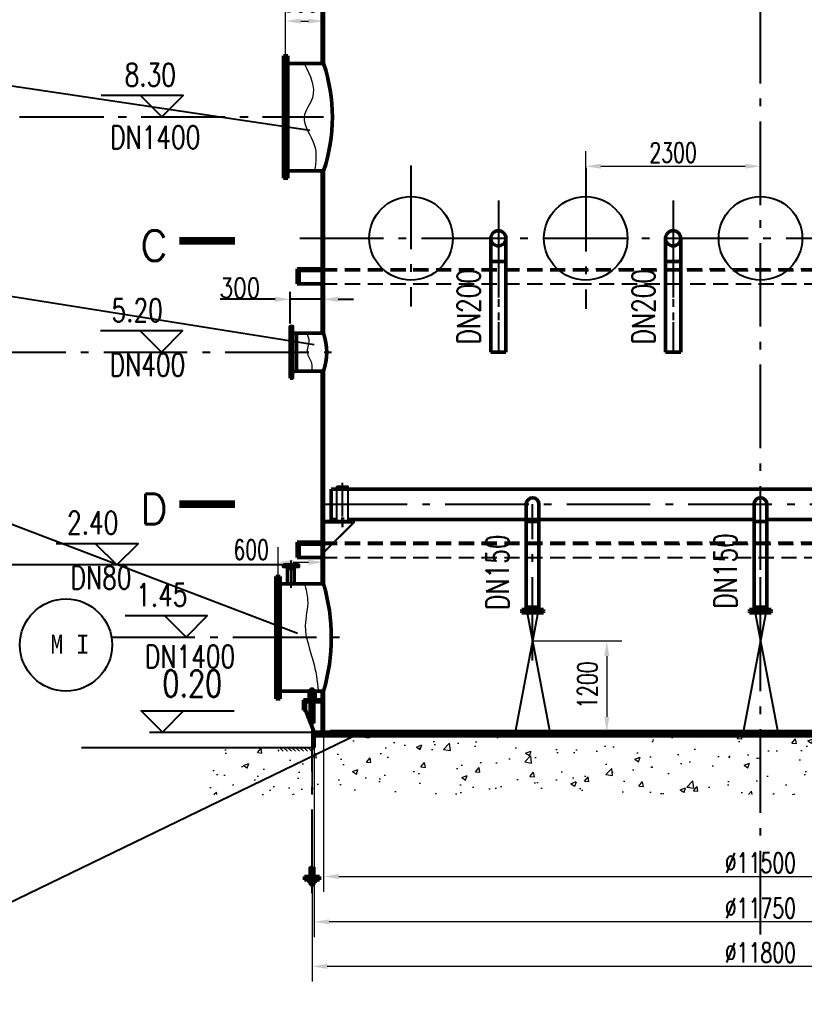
# Model space of a CAD drawing. Header units: inches. Extents: x 17 to 118917, y 16 to 84116.
# Drawn here: x 11226 to 21559, y 28216 to 41024 of the extents above; entities that cross this region are included whole.
import ezdxf
from ezdxf.enums import TextEntityAlignment as Align

# ---------------------------------------------------------------- set-up
doc = ezdxf.new("R2010")
doc.units = ezdxf.units.IN
doc.header["$MEASUREMENT"] = 0
for name, pattern in [('AUSGEZOGEN', [0]), ('MITTELLINIE', [3.4, 2.5, -0.3, 0.3, -0.3]), ('STRICHLI2', [0.3, 0.2, -0.1]), ('STRICHPKT2', [1.6, 1.1, -0.2, 0.1, -0.2])]:
    doc.linetypes.add(name, pattern=pattern)
doc.layers.get('DEFPOINTS').update_dxf_attribs({"color": 6})
for name, color, linetype in [('01KOMP', 4, 'AUSGEZOGEN'), ('01TEXT', 4, 'Continuous'), ('02ACHSE', 3, 'STRICHPKT2'), ('02BEMASS', 3, 'AUSGEZOGEN'), ('02TEXT', 3, 'AUSGEZOGEN'), ('03KOMP', 2, 'STRICHLI2'), ('D', 4, 'Continuous'), ('MITTE02', 3, 'MITTELLINIE')]:
    doc.layers.add(name, color=color, linetype=linetype)
for name, color, linetype, lineweight in [('05KOMP', 1, 'AUSGEZOGEN', 50), ('2', 1, 'Continuous', 50), ('细实线', 4, 'Continuous', 20)]:
    doc.layers.add(name, color=color, linetype=linetype, lineweight=lineweight)
doc.styles.add('HYS', font='romans.shx', dxfattribs={"width": 0.85, "bigfont": 'tcc_hzdx.shx'})
doc.styles.add('HZ', font='txt.shx', dxfattribs={"width": 0.8, "bigfont": 'hzdx.shx'})
doc.styles.add('HZA', font='romans.shx', dxfattribs={"width": 0.75, "bigfont": 'tcc_hzdx.shx'})
doc.styles.add('SIMP1', font='romans.shx', dxfattribs={"width": 0.7, "bigfont": 'hzdx.shx'})
doc.dimstyles.new('ISO-25', dxfattribs={"dimtxt": 220, "dimasz": 200, "dimexe": 100, "dimexo": 0.625, "dimgap": 20, "dimtad": 1, "dimdec": 1, "dimtxsty": 'HZ', "dimcen": 2.5, "dimadec": 0, "dimazin": 0, "dimtfac": 1, "dimtdec": 1, "dimtmove": 0, "dimatfit": 3, "dimfxl": 0, "dimarcsym": 0})
doc.dimstyles.new('STANDARD$0', dxfattribs={"dimtxt": 260, "dimasz": 200, "dimexe": 200, "dimexo": 0, "dimgap": 50, "dimtad": 1, "dimdec": 0, "dimdsep": 46, "dimtxsty": 'SIMP1', "dimcen": 100, "dimclrd": 3, "dimclre": 3, "dimclrt": 3, "dimadec": 0, "dimazin": 0, "dimtfac": 1, "dimtdec": 0, "dimtix": 1, "dimtofl": 0, "dimtmove": 2, "dimatfit": 3, "dimfxl": 0, "dimtolj": 1, "dimtzin": 0, "dimlwd": 15, "dimlwe": 15, "dimarcsym": 0})
pattern_1 = [(50, (-1375203.13, -741039.9), (717.26018, -62.75213), [75, -825]), (355, (-1375203.1, -741039.9), (-138.75133, 752.19213), [60, -660]), (100.4514, (-1375143.36, -741045.14), (578.50938, 689.43954), [63.7402, -701.1421]), (46.1842, (-1375203.1, -740839.9), (1067.24105, -165.519), [112.5, -1237.5]), (96.6356, (-1375114.2, -740853.7), (934.6627, 974.1179), [95.6103, -1051.713]), (351.1842, (-1375203.1, -740839.9), (934.66195, 974.1186), [90, -990]), (21, (-1375103.13, -740889.9), (596.90705, -402.6189), [75, -825]), (326, (-1375103.1, -740889.9), (243.31533, 725.15005), [60, -660]), (71.4514, (-1375053.4, -740923.46), (840.22263, 322.5305), [63.7402, -701.1421]), (37.5, (-1375203.13, -741039.9), (12.159855, 332.893854), [0, -652, 0, -670, 0, -662.5]), (7.5, (-1375203.13, -741039.9), (263.06954, 394.41171), [0, -382, 0, -637, 0, -252.5]), (327.5, (-1375426.13, -741039.9), (533.822436, -22.55487), [0, -250, 0, -780, 0, -1035]), (317.5, (-1375526.13, -741039.9), (583.18617, 100.10498), [0, -325, 0, -518, 0, -735])]

# ---------------------------------------------------------------- blocks, each defined once
blk = doc.blocks.new('*D64')
at = {"color": 3, "lineweight": 15}
for p, q in [((15077, 29526), (15077, 28361)), ((26882, 29526), (26882, 28361)), ((26682, 28561), (15277, 28561))]:
    blk.add_line(p, q, dxfattribs=at)
at = {"color": 3}
for points in [[(15277, 28594), (15277, 28527), (15077, 28561)], [(26682, 28594), (26682, 28527), (26882, 28561)]]:
    blk.add_solid(points, dxfattribs=at)
at = {"layer": 'DEFPOINTS', "color": 0}
for p in [(15077, 29526), (26882, 29526), (15077, 28561)]:
    blk.add_point(p, dxfattribs=at)
at = {"color": 3, "insert": (20979, 28741), "char_height": 260, "attachment_point": 5, "style": 'SIMP1'}
blk.add_mtext('\\A1;%%c11800', dxfattribs=at)
blk = doc.blocks.new('*D65')
at = {"color": 3, "lineweight": 15}
for p, q in [((15104, 31444), (15104, 28947)), ((26854, 31444), (26854, 28947)), ((26654, 29147), (15304, 29147))]:
    blk.add_line(p, q, dxfattribs=at)
at = {"color": 3}
for points in [[(15304, 29180), (15304, 29113), (15104, 29147)], [(26654, 29180), (26654, 29113), (26854, 29147)]]:
    blk.add_solid(points, dxfattribs=at)
at = {"layer": 'DEFPOINTS', "color": 0}
for p in [(15104, 31444), (26854, 31444), (15104, 29147)]:
    blk.add_point(p, dxfattribs=at)
at = {"color": 3, "insert": (20979, 29327), "char_height": 260, "attachment_point": 5, "style": 'SIMP1'}
blk.add_mtext('\\A1;%%c11750', dxfattribs=at)
blk = doc.blocks.new('*D31')
at = {"layer": '02TEXT', "color": 3, "lineweight": 15}
for p, q in [((18679, 38983), (18679, 39292)), ((20979, 38983), (20979, 39292)), ((18879, 39092), (20779, 39092))]:
    blk.add_line(p, q, dxfattribs=at)
at = {"layer": '02TEXT', "color": 3}
for points in [[(18879, 39126), (18879, 39059), (18679, 39092)], [(20779, 39126), (20779, 39059), (20979, 39092)]]:
    blk.add_solid(points, dxfattribs=at)
at = {"layer": 'DEFPOINTS', "color": 0}
for p in [(20979, 39092), (18679, 38983), (20979, 38983)]:
    blk.add_point(p, dxfattribs=at)
at = {"layer": '02TEXT', "color": 3, "insert": (19829, 39272), "char_height": 260, "attachment_point": 5, "style": 'SIMP1'}
blk.add_mtext('\\A1;2300', dxfattribs=at)
blk = doc.blocks.new('*D32')
at = {"layer": '02BEMASS', "color": 3, "lineweight": 15}
for p, q in [((14729, 40544), (14729, 41203)), ((15229, 40544), (15229, 41203)), ((14929, 41003), (15029, 41003))]:
    blk.add_line(p, q, dxfattribs=at)
at = {"layer": '02BEMASS', "color": 3}
for points in [[(14929, 41037), (14929, 40970), (14729, 41003)], [(15029, 41037), (15029, 40970), (15229, 41003)]]:
    blk.add_solid(points, dxfattribs=at)
at = {"layer": 'DEFPOINTS', "color": 0}
for p in [(15229, 41003), (14729, 40544), (15229, 40544)]:
    blk.add_point(p, dxfattribs=at)
at = {"layer": '02BEMASS', "color": 3, "insert": (14929, 41253), "char_height": 260, "attachment_point": 5, "style": 'SIMP1'}
blk.add_mtext('\\A1;500', dxfattribs=at)
blk = doc.blocks.new('*D33')
at = {"layer": 'DEFPOINTS', "color": 0}
for p in [(15221, 37341), (14791, 37023), (15221, 36933)]:
    blk.add_point(p, dxfattribs=at)
at = {"layer": '细实线', "color": 0, "lineweight": -2}
for p, q in [((14791, 37024), (14791, 37441)), ((15221, 36934), (15221, 37441)), ((14591, 37341), (13866, 37341)), ((15221, 37341), (14791, 37341)), ((15421, 37341), (15621, 37341))]:
    blk.add_line(p, q, dxfattribs=at)
at = {"layer": '细实线', "color": 0}
for points in [[(14591, 37374), (14591, 37307), (14791, 37341)], [(15421, 37374), (15421, 37307), (15221, 37341)]]:
    blk.add_solid(points, dxfattribs=at)
at = {"layer": '细实线', "color": 0, "insert": (14128, 37491), "char_height": 260, "attachment_point": 5, "style": 'HZ'}
blk.add_mtext('300', dxfattribs=at)
blk = doc.blocks.new('*D1')
at = {"color": 3, "lineweight": 15}
for p, q in [((14629, 32777), (14629, 34080)), ((15229, 33594), (15229, 34080)), ((14829, 33880), (15029, 33880))]:
    blk.add_line(p, q, dxfattribs=at)
at = {"color": 3}
for points in [[(14829, 33913), (14829, 33847), (14629, 33880)], [(15029, 33913), (15029, 33847), (15229, 33880)]]:
    blk.add_solid(points, dxfattribs=at)
at = {"layer": 'DEFPOINTS', "color": 0}
for p in [(15229, 33880), (15229, 33594), (14629, 32777)]:
    blk.add_point(p, dxfattribs=at)
at = {"color": 3, "insert": (14276, 34046), "char_height": 260, "attachment_point": 5, "style": 'SIMP1'}
blk.add_mtext('\\A1;600', dxfattribs=at)
blk = doc.blocks.new('*D2')
at = {"color": 3, "lineweight": 15}
for p, q in [((26729, 31904), (26729, 29544)), ((15229, 31644), (15229, 29544)), ((15429, 29744), (26529, 29744))]:
    blk.add_line(p, q, dxfattribs=at)
at = {"color": 3}
for points in [[(15429, 29777), (15429, 29710), (15229, 29744)], [(26529, 29777), (26529, 29710), (26729, 29744)]]:
    blk.add_solid(points, dxfattribs=at)
at = {"layer": 'DEFPOINTS', "color": 0}
for p in [(26729, 31904), (15229, 31644), (26729, 29744)]:
    blk.add_point(p, dxfattribs=at)
at = {"color": 3, "insert": (20979, 29924), "char_height": 260, "attachment_point": 5, "style": 'SIMP1'}
blk.add_mtext('\\A1;%%c11500', dxfattribs=at)
blk = doc.blocks.new('*D3')
at = {"color": 3, "lineweight": 15}
for p, q in [((17979, 32844), (19156, 32844)), ((18956, 32644), (18956, 31844)), ((20979, 31644), (18756, 31644))]:
    blk.add_line(p, q, dxfattribs=at)
at = {"color": 3}
for points in [[(18923, 32644), (18990, 32644), (18956, 32844)], [(18923, 31844), (18990, 31844), (18956, 31644)]]:
    blk.add_solid(points, dxfattribs=at)
at = {"layer": 'DEFPOINTS', "color": 0}
for p in [(17979, 32844), (18956, 31644), (20979, 31644)]:
    blk.add_point(p, dxfattribs=at)
at = {"color": 3, "insert": (18702, 32263), "char_height": 260, "attachment_point": 5, "rotation": 90, "style": 'SIMP1'}
blk.add_mtext('\\A1;1200', dxfattribs=at)

msp = doc.modelspace()

# ---------------------------------------------------------------- hatches: boundary and pattern name
at = {"layer": '02BEMASS'}
h = msp.add_hatch(dxfattribs=at)
h.set_pattern_fill('_U', color=256, scale=50, angle=45, style=0, pattern_type=0)
h.set_pattern_definition([(45, (-1139113.05, -723255.23), (-35.355339, 35.355339), [])])
h.paths.add_polyline_path([(14909.36823, 37743.59109), (14879.36823, 37743.59109), (14879.36823, 37543.59109), (14909.36823, 37543.59109)])
h = msp.add_hatch(dxfattribs=at)
h.set_pattern_fill('_U', color=256, scale=50, angle=315, style=0, pattern_type=0)
h.set_pattern_definition([(315, (-1139113.05, -723255.23), (35.355339, 35.355339), [])])
h.paths.add_polyline_path([(14909.36823, 37743.59109), (14909.36823, 37718.59109), (15209.36823, 37718.59109), (15209.36823, 37743.59109)])
h = msp.add_hatch(dxfattribs=at)
h.set_pattern_fill('_U', color=256, scale=50, angle=45, style=0, pattern_type=0)
h.set_pattern_definition([(45, (-1139113.05, -726855.23), (-35.355339, 35.355339), [])])
h.paths.add_polyline_path([(14909.36823, 34143.59109), (14879.36823, 34143.59109), (14879.36823, 33943.59109), (14909.36823, 33943.59109)])
h = msp.add_hatch(dxfattribs=at)
h.set_pattern_fill('_U', color=256, scale=50, angle=315, style=0, pattern_type=0)
h.set_pattern_definition([(315, (-1139113.05, -726855.23), (35.355339, 35.355339), [])])
h.paths.add_polyline_path([(14909.36823, 34143.59109), (14909.36823, 34118.59109), (15209.36823, 34118.59109), (15209.36823, 34143.59109)])
at = {"layer": 'D'}
h = msp.add_hatch(dxfattribs=at)
h.set_pattern_fill('ANSI31', color=256, scale=181.81818, style=0)
h.set_pattern_definition([(45, (264996.595, -61257.137), (-16.0706085, 16.0706085), [])])
h.paths.add_polyline_path([(14990.84525, 32068.17738), (14966.60282, 32068.17738), (14966.60282, 31931.81375), (14990.84525, 31931.81375)])
h = msp.add_hatch(dxfattribs=at)
h.set_pattern_fill('_U', color=256, scale=12.121212, angle=315, style=0, pattern_type=0)
h.set_pattern_definition([(315, (265115.376, -61310.426), (8.5709912, 8.5709912), [])])
h.paths.add_polyline_path([(15041.10165, 32068.17738), (14990.84525, 32068.17738), (14990.84525, 32043.80455), (15041.10165, 32043.80455)])
h.paths.add_polyline_path([(15112.71006, 32068.17738), (15112.71006, 32043.80455), (15210.23918, 32043.80455), (15210.23918, 32068.17738)])
h = msp.add_hatch(dxfattribs=at)
h.set_pattern_fill('_U', color=256, scale=12.121212, angle=45, style=0, pattern_type=0)
h.set_pattern_definition([(45, (265115.376, -61310.426), (-8.5709912, 8.5709912), [])])
h.paths.add_polyline_path([(15025.3907, 32086.3592), (15025.3907, 32068.17738), (15046.12753, 32068.17738), (15046.12753, 32086.3592)])
h.paths.add_polyline_path([(15107.68418, 32068.17738), (15128.421, 32068.17738), (15128.421, 32086.3592), (15107.68418, 32086.3592)])
at = {"layer": '细实线'}
h = msp.add_hatch(dxfattribs=at)
h.set_pattern_fill('ANSI31', color=256, scale=120, style=0)
h.set_pattern_definition([(45, (-1375203.132, -743699.027), (-10.60660172, 10.60660172), [])])
h.paths.add_polyline_path([(15354.36823, 31643.59114), (15104.36823, 31643.59114), (15104.36823, 31593.59114), (15354.36823, 31593.59114)])
h = msp.add_hatch(dxfattribs=at)
h.set_pattern_fill('AR-CONC', color=256, scale=100, style=0)
h.set_pattern_definition(pattern_1)
h.paths.add_polyline_path([(20979.36823, 30821.36534), (20979.36823, 31593.59114), (15104.36823, 31593.59114), (15104.36823, 31443.59114), (15076.90585, 31443.59114), (15076.90585, 30821.36534)])
h.paths.add_polyline_path([(13723.76659, 31443.59114), (13723.76659, 30821.36534), (15076.90585, 30821.36534), (15076.90585, 31443.59114)])
h = msp.add_hatch(dxfattribs=at)
h.set_pattern_fill('AR-CONC', color=256, scale=100, style=0)
h.set_pattern_definition(pattern_1)
h.paths.add_polyline_path([(26881.83062, 30821.36534), (26881.83062, 31443.59114), (26858.51648, 31443.59114), (26855.4053, 31593.59114), (20979.36823, 31593.59114), (20979.36823, 30821.36534)])
h.paths.add_polyline_path([(27481.69349, 30821.36534), (27481.69349, 31443.59114), (26881.83062, 31443.59114), (26881.83062, 30821.36534)])
h = msp.add_hatch(dxfattribs=at)
h.set_pattern_fill('ANSI31', color=256, scale=300, angle=90, style=0)
h.set_pattern_definition([(135, (-1375328.132, -743599.027), (-26.5165043, -26.5165043), [])])
h.paths.add_polyline_path([(15104.36823, 31393.59114), (15104.36823, 31443.59114), (14629.36823, 31443.59114), (14629.36823, 31393.59114)])

# ---------------------------------------------------------------- linework, layer by layer
at = {"ltscale": 1000}
for p, q in [((15404.37447, 34881.84817), (15554.37447, 34881.84817)), ((15404.37447, 34429.21189), (15404.37447, 34881.84817)), ((15554.37447, 34429.21189), (15554.37447, 34881.84817)), ((15462.20683, 34459.87596), (15500.3572, 34459.87596)), ((15479.37447, 34342.7438), (15479.37447, 34459.87596)), ((15229.36823, 34429.21189), (15626.37447, 34429.21189)), ((15229.36823, 34425.21189), (15626.37447, 34425.21189)), ((15229.36823, 34405.21189), (15626.37447, 34405.21189)), ((15629.52055, 34401.95872), (15229.36823, 34001.8064)), ((15229.36823, 34401.21189), (15626.37447, 34401.21189)), ((15623.11687, 34401.21189), (15229.36823, 34007.46325)), ((15487.42301, 34389.45937), (15470.81456, 34376.83264)), ((15487.42301, 34363.66514), (15470.81456, 34351.03842)), ((15471.32592, 34389.45937), (15487.93438, 34376.83264)), ((15471.32592, 34363.66514), (15487.93438, 34351.03842)), ((15629.37447, 34408.21189), (15629.37447, 34422.21189)), ((15633.37447, 34408.21189), (15633.37447, 34422.21189))]:
    msp.add_line(p, q, dxfattribs=at)
at = {"color": 9, "ltscale": 1000}
msp.add_line((12938.88133, 31643.59114), (15110.25385, 31643.59114), dxfattribs=at)
for points in [[(12820.26099, 40023.54885), (13100.21871, 39743.59114), (13380.17642, 40023.54885), (12300.26099, 40023.54885)], [(12814.22072, 36923.54885), (13094.17844, 36643.59114), (13374.13616, 36923.54885), (12294.22072, 36923.54885)], [(12228.80255, 34123.54885), (12508.76027, 33843.59114), (12788.71798, 34123.54885), (11708.80255, 34123.54885)], [(13138.35244, 33173.54885), (13418.31016, 32893.59114), (13698.26787, 33173.54885), (12618.35244, 33173.54885)], [(13386.8556, 31923.54885), (13106.89788, 31643.59114), (12826.94016, 31923.54885), (14050.66366, 31923.54885)]]:
    msp.add_lwpolyline(points, dxfattribs=at)
at = {"color": 1}
for centre in [(16379.36823, 38143.59114), (18679.36823, 38143.59114), (20979.36823, 38143.59114)]:
    msp.add_circle(centre, 550, dxfattribs=at)
for centre, radius, start, end in [((15626.37447, 34422.21189), 7, 0, 90), ((15626.37447, 34422.21189), 3, 0, 90), ((15626.37447, 34408.21189), 3, 270, 0), ((15626.37447, 34408.21189), 7, 270, 0)]:
    msp.add_arc(centre, radius, start, end)
at = {"layer": '01KOMP', "ltscale": 1000}
for p, q in [((18049.33883, 33213.64596), (17752.47019, 31643.59114)), ((17909.39764, 33213.64596), (18206.26628, 31643.59114)), ((21049.33883, 33213.64596), (20752.47019, 31643.59114)), ((20909.39764, 33213.64596), (21206.26628, 31643.59114))]:
    msp.add_line(p, q, dxfattribs=at)
at = {"layer": '02ACHSE', "ltscale": 1000}
for p, q in [((20979.36823, 28981.64804), (20979.36823, 71701.42876)), ((16379.36823, 39101.74691), (16379.36823, 37246.50344)), ((18679.36823, 39071.21287), (18679.36823, 37215.9694)), ((17529.36823, 38640.76848), (17529.36823, 36643.59114)), ((19829.36823, 38640.76848), (19829.36823, 36643.59114)), ((17529.36823, 38465.2232), (17529.36823, 36643.59114)), ((19829.36823, 38465.2232), (19829.36823, 36643.59114)), ((15479.37447, 34480.91131), (15479.37447, 34925.42858)), ((15229.36823, 34643.59114), (32046.68789, 34643.59114)), ((17979.36823, 32584.76392), (17979.36823, 34643.59114)), ((17979.36823, 32584.76392), (17979.36823, 34643.59114)), ((20979.36823, 32584.76392), (20979.36823, 34643.59114)), ((20979.36823, 32584.76392), (20979.36823, 34643.59114)), ((12436.35842, 32893.59114), (15566.42506, 32893.59114)), ((15076.90585, 29525.91797), (15076.90585, 32323.99791))]:
    msp.add_line(p, q, dxfattribs=at)
for points in [[(11226.06014, 39743.59114), (15228.60349, 39743.59114)], [(11234.79444, 39743.59114), (15228.60349, 39743.59114)], [(14916.66431, 38143.59114), (31880.1976, 38143.59114)], [(10735.18573, 36643.59114), (15400.94927, 36643.75214)], [(14799.36823, 33903.23387), (14799.36823, 33544.03888)]]:
    msp.add_lwpolyline(points, dxfattribs=at)
at = {"layer": '02BEMASS', "ltscale": 1000, "const_width": 100}
for points in [[(13328.34025, 38109.37607), (14062.60289, 38109.37607)], [(13328.34025, 34643.89487), (14062.60289, 34643.89487)]]:
    msp.add_lwpolyline(points, dxfattribs=at)
at = {"layer": '02TEXT', "color": 3, "ltscale": 1000}
msp.add_line((14879.36823, 33843.59114), (10890.19158, 33843.59114), dxfattribs=at)
at = {"layer": '02TEXT', "ltscale": 1000}
msp.add_line((12041.84066, 31443.59114), (15104.36823, 31443.59114), dxfattribs=at)
at = {"layer": '02TEXT'}
msp.add_circle((11838.2017, 32790.99848), 606.89103, dxfattribs=at)
at = {"layer": '03KOMP', "ltscale": 1000}
for p, q in [((15209.36823, 37743.59109), (18510.323, 37743.59109)), ((15209.36823, 37718.59109), (18515.92222, 37718.59109)), ((18510.323, 37743.59109), (25745.31202, 37743.59109)), ((18515.92222, 37718.59109), (25959.26898, 37718.59109)), ((15209.36823, 37543.59109), (18554.90364, 37543.59109)), ((18554.90364, 37543.59109), (25737.85166, 37543.59109)), ((15209.36823, 34143.59109), (18510.323, 34143.59109)), ((15209.36823, 34118.59109), (18515.92222, 34118.59109)), ((18510.323, 34143.59109), (25745.31202, 34143.59109)), ((18515.92222, 34118.59109), (25959.26898, 34118.59109)), ((15209.36823, 33943.59109), (18554.90364, 33943.59109)), ((18554.90364, 33943.59109), (25737.85166, 33943.59109)), ((15058.72403, 32183.3289), (15058.72403, 32207.57132)), ((15095.08767, 32183.3289), (15095.08767, 32207.57132)), ((15058.72403, 31997.91453), (15058.72403, 32086.3592)), ((15095.08767, 31997.91453), (15095.08767, 32086.3592))]:
    msp.add_line(p, q, dxfattribs=at)
at = {"layer": '05KOMP', "ltscale": 1000}
for p, q in [((14699.36823, 40543.59114), (14699.36823, 38933.59114)), ((14699.36823, 40543.59114), (14699.36823, 38933.59114)), ((14699.36823, 40543.59114), (14759.50387, 40543.59114)), ((14729.36823, 40543.59114), (14729.36823, 38933.59114)), ((14759.36823, 40543.59114), (14759.36823, 38933.59114)), ((14759.36823, 40443.59114), (15229.36823, 40443.59114)), ((14759.36823, 39033.59114), (15229.36823, 39033.59114)), ((14699.36823, 38933.59114), (14759.36823, 38933.59114)), ((17429.36823, 38143.59114), (17429.36823, 36643.59114)), ((17629.36823, 38143.59114), (17629.36823, 36643.59114)), ((19729.36823, 38143.59114), (19729.36823, 36643.59114)), ((19929.36823, 38143.59114), (19929.36823, 36643.59114)), ((17629.36823, 37838.59114), (17429.36823, 37838.59114)), ((19929.36823, 37838.59114), (19729.36823, 37838.59114)), ((14879.36823, 37543.59109), (14879.36823, 37743.59109)), ((15209.36823, 37743.59109), (14879.36823, 37743.59109)), ((14909.36823, 37543.59109), (14909.36823, 37743.59109)), ((15209.36823, 37718.59109), (14909.36823, 37718.59109)), ((15209.36823, 37543.59109), (14879.36823, 37543.59109)), ((17629.36823, 36643.59114), (17429.36823, 36643.59114)), ((19929.36823, 36643.59114), (19729.36823, 36643.59114)), ((15329.37447, 34443.59114), (15329.37447, 34843.59114)), ((17895.21823, 34643.59114), (17895.21823, 33280.64596)), ((18063.51823, 34643.59114), (18063.51823, 33280.64596)), ((20895.21823, 34643.59114), (20895.21823, 33280.64596)), ((21063.51823, 34643.59114), (21063.51823, 33280.64596)), ((18063.51823, 34414.74114), (17895.21823, 34414.74114)), ((21063.51823, 34414.74114), (20895.21823, 34414.74114)), ((15209.36823, 34143.59109), (14879.36823, 34143.59109)), ((14879.36823, 33943.59109), (14879.36823, 34143.59109)), ((14909.36823, 33943.59109), (14909.36823, 34143.59109)), ((15209.36823, 34118.59109), (14909.36823, 34118.59109)), ((15209.36823, 33943.59109), (14879.36823, 33943.59109)), ((14599.36823, 33693.59114), (14599.36823, 32083.59114)), ((14599.36823, 33693.59114), (14659.50387, 33693.59114)), ((14629.36823, 33693.59114), (14629.36823, 32083.59114)), ((14659.36823, 33693.59114), (14659.36823, 32083.59114)), ((14754.86823, 33798.59114), (14754.86823, 33593.23387)), ((14843.86823, 33798.59114), (14843.86823, 33593.23387)), ((14659.36823, 33593.59114), (15229.36823, 33593.59114)), ((14659.36823, 33593.59114), (15229.36823, 33593.59114)), ((17836.86823, 33238.64596), (17836.86823, 33257.64596)), ((17836.86823, 33257.64596), (17880.21488, 33257.64596)), ((18121.86823, 33238.64596), (17836.86823, 33238.64596)), ((17836.86823, 33232.64596), (17836.86823, 33213.64596)), ((18121.86823, 33232.64596), (17836.86823, 33232.64596)), ((17836.86823, 33213.64596), (17880.21488, 33213.64596)), ((17873.36823, 33232.64596), (17873.36823, 33238.64596)), ((18085.36823, 33235.64596), (17873.36823, 33235.64596)), ((18078.52159, 33257.64596), (17880.21488, 33257.64596)), ((18078.52159, 33213.64596), (17880.21488, 33213.64596)), ((17895.21823, 33280.64596), (17889.67883, 33264.41587)), ((17895.21823, 33280.64596), (17895.21823, 33290.64596)), ((17895.21823, 33290.64596), (18063.51823, 33290.64596)), ((18063.51823, 33290.64596), (17895.21823, 33290.64596)), ((18063.51823, 33280.64596), (17895.21823, 33280.64596)), ((18063.51823, 33280.64596), (18063.51823, 33290.64596)), ((18063.51823, 33280.64596), (18069.05763, 33264.41587)), ((18121.86823, 33257.64596), (18078.52159, 33257.64596)), ((18121.86823, 33213.64596), (18078.52159, 33213.64596)), ((18085.36823, 33232.64596), (18085.36823, 33238.64596)), ((18121.86823, 33238.64596), (18121.86823, 33257.64596)), ((18121.86823, 33232.64596), (18121.86823, 33213.64596)), ((20836.86823, 33257.64596), (20880.21488, 33257.64596)), ((20836.86823, 33238.64596), (20836.86823, 33257.64596)), ((21121.86823, 33238.64596), (20836.86823, 33238.64596)), ((21121.86823, 33232.64596), (20836.86823, 33232.64596)), ((20836.86823, 33232.64596), (20836.86823, 33213.64596)), ((20836.86823, 33213.64596), (20880.21488, 33213.64596)), ((20873.36823, 33232.64596), (20873.36823, 33238.64596)), ((21085.36823, 33235.64596), (20873.36823, 33235.64596)), ((21078.52159, 33257.64596), (20880.21488, 33257.64596)), ((21078.52159, 33213.64596), (20880.21488, 33213.64596)), ((20895.21823, 33280.64596), (20889.67883, 33264.41587)), ((21063.51823, 33290.64596), (20895.21823, 33290.64596)), ((20895.21823, 33290.64596), (21063.51823, 33290.64596)), ((20895.21823, 33280.64596), (20895.21823, 33290.64596)), ((21063.51823, 33280.64596), (20895.21823, 33280.64596)), ((21063.51823, 33280.64596), (21063.51823, 33290.64596)), ((21063.51823, 33280.64596), (21069.05763, 33264.41587)), ((21121.86823, 33257.64596), (21078.52159, 33257.64596)), ((21121.86823, 33213.64596), (21078.52159, 33213.64596)), ((21085.36823, 33232.64596), (21085.36823, 33238.64596)), ((21121.86823, 33238.64596), (21121.86823, 33257.64596)), ((21121.86823, 33232.64596), (21121.86823, 33213.64596)), ((14659.36823, 32183.59114), (15052.66343, 32183.59114)), ((15101.14828, 32183.59114), (15229.36823, 32183.59114)), ((14599.36823, 32083.59114), (14659.36823, 32083.59114)), ((15104.36823, 31443.59114), (15104.36823, 31643.59114)), ((15104.36823, 31643.59114), (26854.36823, 31643.59114)), ((15314.36823, 31651.59114), (26644.36823, 31651.59114)), ((15104.36823, 31593.59114), (26854.36823, 31593.59114))]:
    msp.add_line(p, q, dxfattribs=at)
for points in [[(14791.14298, 36303.59114), (14791.14298, 36983.59114), (14821.14298, 36983.59114), (14821.14298, 36913.59114), (14851.14298, 36893.59114), (14871.14298, 36893.59114), (14871.14298, 36393.59114), (14851.14298, 36393.59114), (14821.14298, 36373.59114), (14821.14298, 36303.59114)], [(14699.36823, 33843.59114), (14899.36823, 33843.59114), (14899.36823, 33823.59114), (14699.36823, 33823.59114)]]:
    msp.add_lwpolyline(points, close=True, dxfattribs=at)
for points in [[(14821.14298, 36373.59114), (14821.14298, 36913.59114)], [(14871.14298, 36893.59114), (15229.36823, 36893.59114)], [(14871.14298, 36393.59114), (15229.36823, 36393.59114)], [(15404.37447, 34843.59114), (15329.37447, 34843.59114)], [(26687.5138, 34843.59114), (15329.37447, 34843.59114)], [(15404.37447, 34843.59114), (15363.75724, 34843.59114)], [(15404.37447, 34443.59114), (15329.37447, 34443.59114)], [(15404.37447, 34443.59114), (15363.75724, 34443.59114)], [(18374.74602, 34443.59114), (15554.37447, 34443.59114)], [(20895.21823, 34443.59114), (18063.51823, 34443.59114)], [(23895.21823, 34443.59114), (21063.51823, 34443.59114)], [(14744.86823, 33823.59114), (14754.86823, 33798.59114), (14843.86823, 33798.59114), (14853.86823, 33823.59114)]]:
    msp.add_lwpolyline(points, dxfattribs=at)
at = {"layer": '05KOMP'}
for centre in [(17529.36823, 38143.59114), (19829.36823, 38143.59114)]:
    msp.add_circle(centre, 100, dxfattribs=at)
for centre, radius, start, end in [((17979.36823, 34643.59114), 84.15, 0, 180), ((20979.36823, 34643.59114), 84.15, 0, 180), ((17880.21488, 33267.64596), 10, 270, 341.155003803), ((18078.52159, 33267.64596), 10, 198.844996197, 270), ((20880.21488, 33267.64596), 10, 270, 341.155003803), ((21078.52159, 33267.64596), 10, 198.844996197, 270)]:
    msp.add_arc(centre, radius, start, end, dxfattribs=at)
at = {"layer": '2', "ltscale": 1000}
for p, q in [((15209.36823, 40443.59114), (15209.36823, 45003.59114)), ((15229.36823, 40443.59114), (15229.36823, 45003.59114)), ((15209.36823, 36893.59114), (15209.36823, 39033.59114)), ((15229.36823, 36893.59114), (15229.36823, 39033.59114)), ((15209.36823, 33593.59114), (15209.36823, 36393.59114)), ((15229.36823, 33593.59114), (15229.36823, 36393.59114)), ((15037.51191, 32183.3289), (15116.29979, 32183.3289)), ((15037.51191, 32086.3592), (15037.51191, 32183.3289)), ((15052.66343, 32201.51071), (15058.72403, 32207.57132)), ((15052.66343, 32183.3289), (15052.66343, 32201.51071)), ((15052.66343, 32201.51071), (15101.14828, 32201.51071)), ((15058.72403, 32207.57132), (15095.08767, 32207.57132)), ((15058.72403, 32183.3289), (15058.72403, 32086.3592)), ((15095.08767, 32207.57132), (15101.14828, 32201.51071)), ((15095.08767, 32183.3289), (15095.08767, 32086.3592)), ((15101.14828, 32183.3289), (15101.14828, 32201.51071)), ((15116.29979, 32086.3592), (15116.29979, 32183.3289)), ((15209.36823, 31643.59114), (15209.36823, 32183.59114)), ((15229.36823, 31643.59114), (15229.36823, 32183.59114)), ((14966.60282, 32068.17738), (15052.66343, 32068.17738)), ((14966.60282, 31931.81375), (14966.60282, 32068.17738)), ((14990.84525, 31931.81375), (14990.84525, 32068.17738)), ((14990.84525, 32043.80455), (15052.66343, 32043.80455)), ((14990.84525, 32028.65303), (15008.6676, 32043.80455)), ((15025.3907, 32068.17738), (15025.3907, 32086.3592)), ((15025.3907, 32086.3592), (15128.421, 32086.3592)), ((15037.51191, 32134.84405), (15116.29979, 32134.84405)), ((15041.10165, 32043.80455), (15041.10165, 32068.17738)), ((15046.12753, 32068.17738), (15046.12753, 32086.3592)), ((15052.66343, 31762.96625), (15052.66343, 32086.3592)), ((15058.72403, 32057.57132), (15095.08767, 32057.57132)), ((15101.14828, 31761.83684), (15101.14828, 32086.3592)), ((15101.14828, 32068.17738), (15209.36823, 32068.17738)), ((15101.14828, 32043.80455), (15209.36823, 32043.80455)), ((15107.68418, 32068.17738), (15107.68418, 32086.3592)), ((15112.71006, 32043.80455), (15112.71006, 32068.17738)), ((15128.421, 32068.17738), (15128.421, 32086.3592)), ((15209.36823, 32029.52398), (15195.08767, 32043.80455)), ((14966.60282, 31931.81375), (14990.84525, 31931.81375)), ((15104.36823, 31643.59114), (14990.84525, 31931.81375)), ((15052.66343, 31997.91453), (15101.14828, 31997.91453)), ((15314.36823, 31643.59114), (15314.36823, 31651.59114)), ((15354.36823, 31593.59114), (15354.36823, 31643.59114)), ((15052.66343, 29743.75806), (15052.66343, 29867.81249)), ((15101.14828, 29743.75806), (15101.14828, 29866.68308)), ((14976.90585, 29743.75806), (15076.90585, 29743.75806)), ((14976.90585, 29701.33382), (14976.90585, 29743.75806)), ((15076.90585, 29743.75806), (15176.90585, 29743.75806)), ((15176.90585, 29701.33382), (15176.90585, 29743.75806)), ((14976.90585, 29701.33382), (15076.90585, 29701.33382)), ((15037.51191, 29701.33382), (15037.51191, 29658.90958)), ((15037.51191, 29701.33382), (15116.29979, 29701.33382)), ((15037.51191, 29658.90958), (15116.29979, 29658.90958)), ((15052.66343, 29658.90958), (15052.66343, 29640.72776)), ((15052.66343, 29640.72776), (15058.72403, 29634.66715)), ((15052.66343, 29640.72776), (15101.14828, 29640.72776)), ((15058.72403, 29658.90958), (15058.72403, 29701.33382)), ((15058.72403, 29634.66715), (15095.08767, 29634.66715)), ((15076.90585, 29701.33382), (15176.90585, 29701.33382)), ((15095.08767, 29658.90958), (15095.08767, 29701.33382)), ((15095.08767, 29634.66715), (15101.14828, 29640.72776)), ((15101.14828, 29658.90958), (15101.14828, 29640.72776)), ((15116.29979, 29701.33382), (15116.29979, 29658.90958))]:
    msp.add_line(p, q, dxfattribs=at)
at = {"layer": '2', "color": 1, "lineweight": 0, "ltscale": 1000}
for p, q in [((15104.36823, 31643.59114), (15104.36823, 31593.59114)), ((15354.36823, 31643.59114), (15104.36823, 31643.59114)), ((15354.36823, 31593.59114), (15354.36823, 31643.59114)), ((15104.36823, 31593.59114), (15354.36823, 31593.59114))]:
    msp.add_line(p, q, dxfattribs=at)
at = {"layer": '2'}
for centre, radius, start, end in [((13136.19496, 39738.59114), 2208.70989, 341.38600166, 18.61399834), ((14497.33567, 36643.59114), 773.54488, 341.144201448, 18.855798552), ((12809.04097, 32888.59114), 2520.91433, 343.760060525, 16.239939475)]:
    msp.add_arc(centre, radius, start, end, dxfattribs=at)
at = {"layer": 'D', "ltscale": 1000}
for p, q in [((6020.07196, 40908.94191), (15048.39945, 39568.1073)), ((6020.07196, 38198.11538), (15105.15458, 36743.82915)), ((6048.91552, 36316.05997), (14884.30739, 32947.09782)), ((6020.07196, 26939.06764), (15685.75224, 31622.41601)), ((15058.72403, 29658.90958), (15058.72403, 29634.66715)), ((15095.08767, 29658.90958), (15095.08767, 29634.66715))]:
    msp.add_line(p, q, dxfattribs=at)
at = {"layer": 'D'}
for points, knots in [([(15052.66343, 31762.96625), (15056.41308, 31767.29519), (15064.78099, 31776.95587), (15072.09679, 31764.28442), (15076.90585, 31760.58664)], [0, 0, 0, 0, 13.9329342639, 31.0934222123, 31.0934222123, 31.0934222123, 31.0934222123]), ([(15076.90585, 31760.58664), (15077.26114, 31760.31345), (15084.21363, 31755.37802), (15092.90568, 31758.69314), (15101.14828, 31761.83684)], [31.0934222123, 31.0934222123, 31.0934222123, 31.0934222123, 32.3612039614, 55.611899391, 55.611899391, 55.611899391, 55.611899391]), ([(15052.66343, 29867.81249), (15056.41308, 29872.14143), (15064.78099, 29881.80211), (15072.09679, 29869.13065), (15076.90585, 29865.43287)], [0, 0, 0, 0, 13.9329342639, 31.0934222123, 31.0934222123, 31.0934222123, 31.0934222123]), ([(15076.90585, 29865.43287), (15077.26114, 29865.15969), (15084.21363, 29860.22426), (15092.90568, 29863.53938), (15101.14828, 29866.68308)], [31.0934222123, 31.0934222123, 31.0934222123, 31.0934222123, 32.3612039614, 55.611899391, 55.611899391, 55.611899391, 55.611899391])]:
    msp.add_open_spline(points, degree=3, knots=knots, dxfattribs=at)
for points in [[(15052.66343, 31762.96625), (15063.70113, 31771.46894), (15077.98478, 31759.82512), (15101.14828, 31761.83684)], [(15052.66343, 29867.81249), (15063.70113, 29876.31518), (15077.98478, 29864.67135), (15101.14828, 29866.68308)]]:
    msp.add_spline(points, degree=3, dxfattribs=at)
at = {"layer": 'DEFPOINTS', "color": 0, "linetype": 'ByBlock'}
for p in [(14966.60282, 32068.17738), (14966.60282, 32064.50273), (14990.84525, 32068.17738), (15018.72404, 32068.17738), (15198.56145, 32068.17738), (14966.60282, 31931.81375)]:
    msp.add_point(p, dxfattribs=at)
at = {"layer": 'MITTE02', "ltscale": 1000}
for p, q in [((17859.36823, 33268.9328), (17859.36823, 33198.61813)), ((18099.36823, 33268.9328), (18099.36823, 33200.71382)), ((20859.36823, 33268.9328), (20859.36823, 33198.61813)), ((21099.36823, 33268.9328), (21099.36823, 33200.71382))]:
    msp.add_line(p, q, dxfattribs=at)
at = {"layer": '细实线', "color": 1, "lineweight": 0, "ltscale": 1000}
for p, q in [((15104.36823, 31593.59114), (15104.36823, 31443.59114)), ((20979.36823, 31593.59114), (15104.36823, 31593.59114)), ((26854.36823, 31593.59114), (20979.36823, 31593.59114))]:
    msp.add_line(p, q, dxfattribs=at)
at = {"layer": '细实线', "color": 3, "lineweight": 0, "ltscale": 1000}
for p, q in [((20979.36823, 30821.36534), (20979.36823, 31593.59114)), ((20979.36823, 31593.59114), (20979.36823, 30821.36534)), ((15076.90585, 31443.59114), (13723.76659, 31443.59114)), ((15076.90585, 30821.36534), (15076.90585, 31443.59114)), ((15076.90585, 31443.59114), (15076.90585, 30821.36534)), ((15104.36823, 31443.59114), (15076.90585, 31443.59114))]:
    msp.add_line(p, q, dxfattribs=at)
at = {"layer": '细实线'}
for points in [[(14977.32344, 40437.20331), (15081.94774, 39993.92422), (14973.14119, 39743.01071), (15107.05939, 39375.00676), (15110.56123, 39033.59478)], [(15008.42723, 36893.85077), (15036.26051, 36791.37288), (15012.82267, 36640.58644), (15071.42407, 36498.58164), (15068.49378, 36394.6406)], [(14977.77705, 33594.19097), (15019.38636, 33384.40597), (14987.23474, 33042.32078), (15092.64832, 32577.99288), (15161.40596, 32183.88016)]]:
    msp.add_spline(points, degree=3, dxfattribs=at)

# ---------------------------------------------------------------- texts
at = {"color": 3, "style": 'HZA', "width": 0.75}
for s, height, p in [('8.30', 300, (12610.36351, 40056.14309)), ('5.20', 300, (12437.97072, 36956.14309)), ('2.40', 300, (11852.55255, 34160.02724)), ('1.45', 300, (12762.10244, 33210.02724)), ('0.20', 350, (13106.8556, 32003.57046))]:
    msp.add_text(s, height=height, dxfattribs=at).set_placement(p, align=Align.BOTTOM_LEFT)
msp.add_text('DN1400', height=300, dxfattribs=at).set_placement((12420.7596, 39323.29058))
for s, p in [('DN200', (17379.1063, 36746.04982)), ('DN200', (19679.1063, 36746.04982)), ('DN150', (17758.65497, 33251.66203)), ('DN150', (20758.65497, 33268.98628))]:
    msp.add_text(s, height=300, rotation=90, dxfattribs=at).set_placement(p, align=Align.BOTTOM_LEFT)
at = {"layer": '01TEXT', "style": 'HZA', "width": 0.75}
for s, p in [('DN400', (12414.71933, 36327.65583)), ('DN80', (11900.49405, 33526.93613)), ('DN1400', (12878.66183, 32488.23484))]:
    msp.add_text(s, height=300, dxfattribs=at).set_placement(p)
at = {"layer": '02BEMASS', "style": 'HYS'}
for s, p in [('C', (12817.23512, 37846.68375)), ('D', (12817.23512, 34381.20256))]:
    msp.add_text(s, height=400, dxfattribs=at).set_placement(p)
at = {"layer": '02TEXT'}
msp.add_text('M I', height=250, dxfattribs=at).set_placement((11633.94373, 32675.98999))

# ---------------------------------------------------------------- dimensions: what is measured, and where the dimension line sits
dim = msp.add_linear_dim(base=(15229.36823, 33879.9757), p1=(14629.36823, 32777.17361), p2=(15229.36823, 33593.59114), text='600', dimstyle='STANDARD$0')
dim.commit()
dim.dimension.update_dxf_attribs({"geometry": '*D1', "text_midpoint": (14276.33045, 34046.13895), "dimtype": 160})
dim = msp.add_linear_dim(base=(18956.26434, 31643.59114), p1=(17979.36823, 32843.59114), p2=(20979.36823, 31643.59114), angle=90, dimstyle='STANDARD$0')
dim.commit()
dim.dimension.update_dxf_attribs({"geometry": '*D3', "text_midpoint": (18701.53078, 32262.80752), "dimtype": 160})
for base, p1, p2, text, picture, middle in [((26729.36823, 29743.75806), (15229.36823, 31643.59114), (26729.36823, 31903.59114), '%%c<>', '*D2', (20979.36823, 29923.75806)), ((15104.36823, 29146.68486), (26854.36823, 31443.59114), (15104.36823, 31443.59114), '%%c11750', '*D65', (20979.36823, 29326.68486)), ((15076.90585, 28560.68557), (26881.83062, 29525.91797), (15076.90585, 29525.91797), '%%c11800', '*D64', (20979.36823, 28740.68557))]:
    dim = msp.add_linear_dim(base=base, p1=p1, p2=p2, text=text, dimstyle='STANDARD$0')
    dim.commit()
    dim.dimension.update_dxf_attribs({"geometry": picture, "text_midpoint": middle})
at = {"layer": '02BEMASS', "ltscale": 5}
dim = msp.add_linear_dim(base=(15229.36823, 41003.48853), p1=(14729.36823, 40543.59114), p2=(15229.36823, 40543.59114), dimstyle='STANDARD$0', dxfattribs=at)
dim.commit()
dim.dimension.update_dxf_attribs({"geometry": '*D32', "text_midpoint": (14929.36823, 41253.48853), "dimtype": 160})
at = {"layer": '02TEXT', "color": 3}
dim = msp.add_linear_dim(base=(20979.36823, 39092.17604), p1=(18679.36823, 38983.23328), p2=(20979.36823, 38983.23328), dimstyle='STANDARD$0', dxfattribs=at)
dim.commit()
dim.dimension.update_dxf_attribs({"geometry": '*D31', "text_midpoint": (19829.36823, 39272.17604)})
at = {"layer": '细实线'}
dim = msp.add_linear_dim(base=(15220.88055, 37340.75916), p1=(14791.14298, 37022.93805), p2=(15220.88055, 36932.93805), text='300', dimstyle='ISO-25', override={"dimtxt": 260}, dxfattribs=at)
dim.commit()
dim.dimension.update_dxf_attribs({"geometry": '*D33', "text_midpoint": (14128.47631, 37340.75916), "dimtype": 160})

doc.saveas('drawing.dxf')
